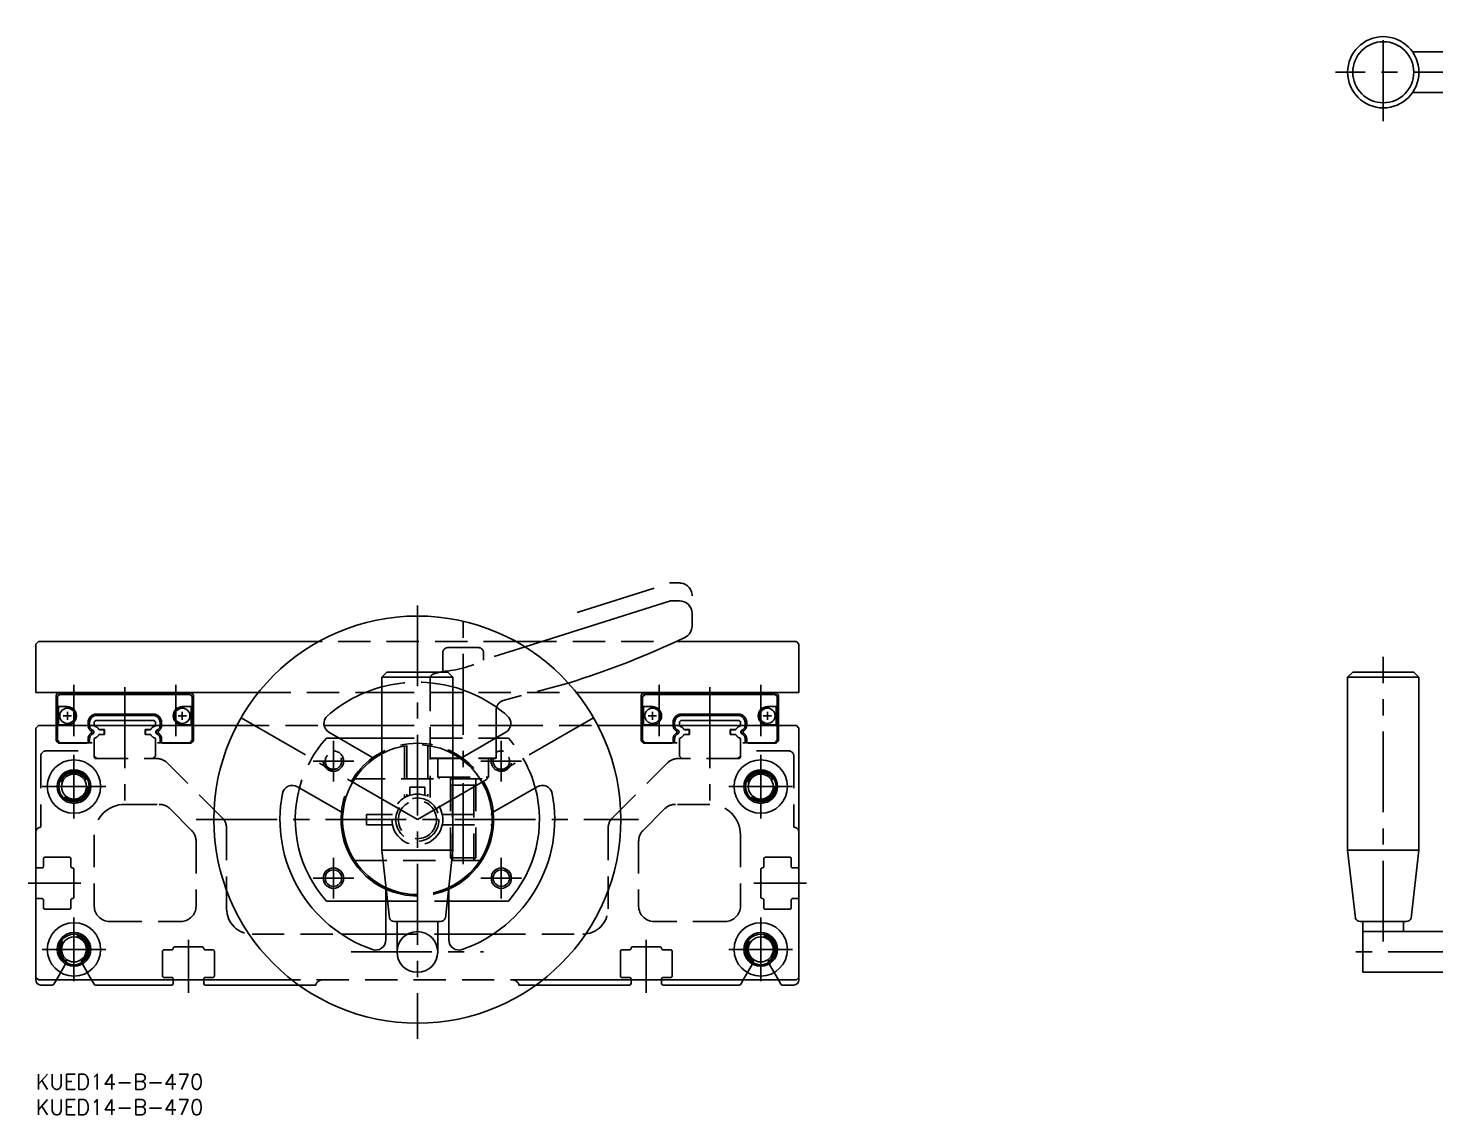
# Model space of a CAD drawing. Extents: x -2 to 824, y -8 to 273.
# Drawn here: x -1.5 to 275.2, y -8 to 205.5 of the extents above; entities that cross this region are included whole.
import ezdxf

# ---------------------------------------------------------------- set-up
doc = ezdxf.new("R2010")
doc.units = 0
doc.header["$LTSCALE"] = 0.5
for name, pattern in [('CENTER', [50.8, 31.75, -6.35, 6.35, -6.35]), ('DASHED', [19.05, 12.7, -6.35]), ('PHANTOM', [63.5, 31.75, -6.35, 6.35, -6.35, 6.35, -6.35])]:
    doc.linetypes.add(name, pattern=pattern)
for name, color, linetype in [('MSM_CENTER', 1, 'CENTER'), ('MSM_CONTINUOUS', 7, 'CONTINUOUS'), ('MSM_DASHED', 4, 'DASHED'), ('MSM_IMAGINARY', 6, 'PHANTOM'), ('MSM_NARROW', 5, 'CONTINUOUS'), ('MSM_PART_NUMBER', 7, 'CONTINUOUS')]:
    doc.layers.add(name, color=color, linetype=linetype)
doc.styles.get("Standard").update_dxf_attribs({"font": 'txt.shx', "height": 3, "bigfont": 'bigfont.shx'})

# ---------------------------------------------------------------- blocks, each defined once
blk = doc.blocks.new('*U15')
at = {"layer": 'MSM_PART_NUMBER'}
blk.add_text('KUED14-B-470', height=3, dxfattribs=at).set_placement((0, -3))
blk = doc.blocks.new('*U16')
at = {"layer": 'MSM_PART_NUMBER'}
blk.add_text('KUED14-B-470', height=3, dxfattribs=at).set_placement((0, -8))

msp = doc.modelspace()

# ---------------------------------------------------------------- linework, layer by layer
at = {"layer": 'MSM_CENTER'}
for p, q in [((264.86, 187.24), (264.86, 205.5)), ((820.11, 196.84), (255.48, 196.84)), ((75, 92.09), (75, 6.96)), ((84, 41.27), (84, 88.8)), ((264.86, 26.04), (264.86, 82)), ((7.5, 76.5), (7.5, 66.42)), ((17.5, 76), (17.5, 52.07)), ((27.5, 76.5), (27.5, 66.42)), ((122.5, 76.5), (122.5, 66.42)), ((132.5, 76), (132.5, 52.07)), ((142.5, 76.5), (142.5, 66.42)), ((75, 50), (40.36, 70)), ((75, 50), (109.64, 70)), ((58.5, 65.5), (58.5, 57.5)), ((91.5, 65.5), (91.5, 57.5)), ((7.5, 50.25), (7.5, 62.75)), ((54.5, 61.5), (62.5, 61.5)), ((87.5, 61.5), (95.5, 61.5)), ((142.5, 50.25), (142.5, 62.75)), ((1.25, 56.5), (13.75, 56.5)), ((136.25, 56.5), (148.75, 56.5)), ((31.55, 50), (118.45, 50)), ((58.5, 42.5), (58.5, 34.5)), ((91.5, 42.5), (91.5, 34.5)), ((-1.5, 37.5), (8.88, 37.5)), ((54.5, 38.5), (62.5, 38.5)), ((87.5, 38.5), (95.5, 38.5)), ((151.5, 37.5), (141.12, 37.5)), ((7.5, 18.25), (7.5, 30.75)), ((142.5, 18.25), (142.5, 30.75)), ((30, 16), (30, 26.38)), ((120, 16), (120, 26.38)), ((1.25, 24.5), (13.75, 24.5)), ((62, 24), (88, 24)), ((136.25, 24.5), (148.75, 24.5)), ((281.71, 24), (259.21, 24))]:
    msp.add_line(p, q, dxfattribs=at)
at = {"layer": 'MSM_CONTINUOUS'}
for p, q in [((279.81, 200.84), (270.61, 200.84)), ((270.61, 192.84), (279.81, 192.84)), ((96.16, 83.95), (124.74, 93)), ((126.5, 93), (124.74, 93)), ((129, 88.04), (129, 90.5)), ((0.5, 85), (0, 84.5)), ((0, 84.5), (0, 75)), ((55.64, 85), (0.5, 85)), ((94.36, 85), (99.48, 85)), ((149.5, 85), (125.91, 85)), ((149.5, 85), (150, 84.5)), ((150, 84.5), (150, 75)), ((68, 78), (69, 79)), ((68, 44), (68, 78)), ((68, 78), (82, 78)), ((69, 79), (81, 79)), ((82, 78), (81, 79)), ((82, 78), (82, 44)), ((258.86, 79), (257.86, 78)), ((257.86, 78), (257.86, 44)), ((271.86, 78), (257.86, 78)), ((270.86, 79), (258.86, 79)), ((271.86, 78), (270.86, 79)), ((271.86, 44), (271.86, 78)), ((0, 75), (43.78, 75)), ((4.5, 75), (4, 74.5)), ((12.1, 74.75), (11.7, 75)), ((12.1, 74.75), (22.9, 74.75)), ((16.3, 75), (15.9, 74.75)), ((18.7, 75), (19.1, 74.75)), ((22.9, 74.75), (23.3, 75)), ((30.5, 75), (31, 74.5)), ((64.8, 75), (68, 75)), ((106.22, 75), (150, 75)), ((119.5, 75), (119, 74.5)), ((127.1, 74.75), (126.7, 75)), ((137.9, 74.75), (127.1, 74.75)), ((131.3, 75), (130.9, 74.75)), ((133.7, 75), (134.1, 74.75)), ((137.9, 74.75), (138.3, 75)), ((145.5, 75), (146, 74.5)), ((4, 74.5), (4, 68.5)), ((4.7, 74.7), (4.2, 74.2)), ((4.2, 74.2), (4.2, 68.5)), ((4.75, 74.6), (4.25, 74.1)), ((4.25, 74.1), (4.25, 72.2)), ((4.25, 72.2), (6.2, 72.2)), ((4.45, 72.2), (4.45, 68.6)), ((4.7, 74.7), (30.3, 74.7)), ((4.75, 74.6), (30.25, 74.6)), ((30.75, 72.2), (28.8, 72.2)), ((30.25, 74.6), (30.75, 74.1)), ((30.3, 74.7), (30.8, 74.2)), ((30.55, 72.2), (30.55, 68.6)), ((30.75, 74.1), (30.75, 72.2)), ((30.8, 74.2), (30.8, 68.5)), ((31, 74.5), (31, 68.5)), ((119, 74.5), (119, 68.5)), ((119.7, 74.7), (119.2, 74.2)), ((119.2, 74.2), (119.2, 68.5)), ((119.75, 74.6), (119.25, 74.1)), ((119.25, 74.1), (119.25, 72.2)), ((119.25, 72.2), (121.2, 72.2)), ((119.45, 72.2), (119.45, 68.6)), ((145.3, 74.7), (119.7, 74.7)), ((145.25, 74.6), (119.75, 74.6)), ((145.75, 72.2), (143.8, 72.2)), ((145.25, 74.6), (145.75, 74.1)), ((145.3, 74.7), (145.8, 74.2)), ((145.55, 72.2), (145.55, 68.6)), ((145.75, 74.1), (145.75, 72.2)), ((145.8, 74.2), (145.8, 68.5)), ((146, 74.5), (146, 68.5)), ((7, 70.4), (5.4, 70.4)), ((6.2, 71.2), (6.2, 69.6)), ((11.8, 69.5), (11.5, 69.2)), ((11.5, 69.2), (11.5, 68.5)), ((11.8, 69.5), (23.2, 69.5)), ((11.87, 70.73), (23.13, 70.73)), ((11.87, 70.43), (11.87, 70.73)), ((23.13, 70.43), (11.87, 70.43)), ((17.5, 70.73), (17.5, 70.43)), ((23.13, 70.43), (23.13, 70.73)), ((23.2, 69.5), (23.5, 69.2)), ((23.5, 69.2), (23.5, 68.5)), ((29.6, 70.4), (28, 70.4)), ((28.8, 71.2), (28.8, 69.6)), ((90.5, 66.08), (90.5, 71.51)), ((120.4, 70.4), (122, 70.4)), ((121.2, 71.2), (121.2, 69.6)), ((126.8, 69.5), (126.5, 69.2)), ((126.5, 69.2), (126.5, 68.5)), ((138.2, 69.5), (126.8, 69.5)), ((126.87, 70.73), (138.13, 70.73)), ((126.87, 70.43), (126.87, 70.73)), ((138.13, 70.43), (126.87, 70.43)), ((132.5, 70.73), (132.5, 70.43)), ((138.13, 70.43), (138.13, 70.73)), ((138.2, 69.5), (138.5, 69.2)), ((138.5, 69.2), (138.5, 68.5)), ((143, 70.4), (144.6, 70.4)), ((143.8, 71.2), (143.8, 69.6)), ((0, 68), (0.5, 68.5)), ((0, 68), (0, 18.5)), ((39.54, 68.5), (0.5, 68.5)), ((4.25, 68.6), (4.25, 68.5)), ((6.2, 68.6), (4.25, 68.6)), ((10.57, 69.13), (10.27, 69.13)), ((10.27, 68.51), (10.27, 69.13)), ((10.27, 68.51), (10.57, 68.51)), ((10.57, 68.51), (10.57, 69.13)), ((24.43, 69.13), (24.73, 69.13)), ((24.43, 68.51), (24.43, 69.13)), ((24.73, 68.51), (24.43, 68.51)), ((24.73, 68.51), (24.73, 69.13)), ((28.8, 68.6), (30.75, 68.6)), ((30.75, 68.6), (30.75, 68.5)), ((56.67, 68.5), (68, 68.5)), ((57.63, 67.16), (66.53, 62.02)), ((83.47, 62.02), (92.37, 67.16)), ((90.5, 68.5), (93.33, 68.5)), ((149.5, 68.5), (110.46, 68.5)), ((119.25, 68.6), (119.25, 68.5)), ((121.2, 68.6), (119.25, 68.6)), ((125.57, 69.13), (125.27, 69.13)), ((125.27, 68.51), (125.27, 69.13)), ((125.27, 68.51), (125.57, 68.51)), ((125.57, 68.51), (125.57, 69.13)), ((139.43, 69.13), (139.73, 69.13)), ((139.43, 68.51), (139.43, 69.13)), ((139.73, 68.51), (139.43, 68.51)), ((139.73, 68.51), (139.73, 69.13)), ((143.8, 68.6), (145.75, 68.6)), ((145.75, 68.6), (145.75, 68.5)), ((149.5, 68.5), (150, 68)), ((150, 68), (150, 18.5)), ((59.64, 66), (68, 66)), ((60.36, 51.32), (51.45, 56.47)), ((98.55, 56.47), (89.64, 51.32)), ((89.67, 51), (89.97, 51)), ((89.67, 49), (89.97, 49)), ((62.31, 42), (62.67, 42)), ((69.5, 30.65), (68, 44)), ((68, 44), (82, 44)), ((82, 44), (80.5, 30.65)), ((87.33, 42), (87.69, 42)), ((271.86, 44), (257.86, 44)), ((257.86, 44), (259.37, 30.65)), ((270.36, 30.65), (271.86, 44)), ((68.82, 26.37), (68.82, 36.66)), ((81.17, 36.66), (81.17, 26.37)), ((68.82, 34), (57.11, 34)), ((81.17, 34), (92.89, 34)), ((79.56, 30), (70.44, 30)), ((71, 24), (71, 30)), ((79, 24), (79, 30)), ((260.3, 30), (269.42, 30)), ((260.86, 30), (260.86, 20)), ((279.86, 28), (260.86, 28)), ((268.86, 28), (268.86, 30)), ((60.08, 27.5), (68.82, 27.5)), ((81.17, 27.5), (89.92, 27.5)), ((260.86, 20), (279.86, 20)), ((0, 19), (0.5, 18.5)), ((0.5, 18.5), (50.35, 18.5)), ((3.29, 17.5), (1, 17.5)), ((4.04, 18.5), (3.55, 17.65)), ((10.96, 18.5), (11.45, 17.65)), ((26.7, 17.5), (11.71, 17.5)), ((27, 18.5), (27, 17.8)), ((33, 18.5), (33, 17.8)), ((33.3, 17.5), (51.68, 17.5)), ((116.7, 17.5), (98.32, 17.5)), ((99.65, 18.5), (149.5, 18.5)), ((117, 18.5), (117, 17.8)), ((123, 18.5), (123, 17.8)), ((123.3, 17.5), (138.29, 17.5)), ((139.04, 18.5), (138.55, 17.65)), ((145.96, 18.5), (146.45, 17.65)), ((146.71, 17.5), (149, 17.5)), ((149.5, 18.5), (150, 19))]:
    msp.add_line(p, q, dxfattribs=at)
for centre, radius in [((264.86, 196.84), 7), ((264.86, 196.84), 6), ((75, 50), 40), ((6.2, 70.4), 1.5), ((28.8, 70.4), 1.5), ((121.2, 70.4), 1.5), ((143.8, 70.4), 1.5), ((7.5, 56.5), 5.25), ((142.5, 56.5), 5.25), ((7.5, 56.5), 3.3), ((7.5, 56.5), 2.46), ((142.5, 56.5), 3.3), ((142.5, 56.5), 2.46), ((58.5, 38.5), 1.62), ((91.5, 38.5), 1.62), ((7.5, 24.5), 5.25), ((7.5, 24.5), 3.3), ((75, 24), 4), ((142.5, 24.5), 5.25), ((142.5, 24.5), 3.3), ((7.5, 24.5), 2.46), ((142.5, 24.5), 2.46)]:
    msp.add_circle(centre, radius, dxfattribs=at)
for centre, radius, start, end in [((126.5, 90.5), 2.5, 0, 90), ((53.8, 240.91), 171.78, 287.2235, 295.4344), ((126.5, 88.04), 2.5, 295.4715, 0), ((75, 50), 27, 105.0261, 130.9132), ((75, 50), 27, 49.0868, 74.9739), ((6.2, 70.4), 1.8, 270, 90), ((28.8, 70.4), 1.8, 90, 270), ((92.5, 71.51), 2, 164.1807, 180), ((121.2, 70.4), 1.8, 270, 90), ((143.8, 70.4), 1.8, 90, 270), ((11.87, 69.13), 1.6, 90.0008, 179.9992), ((11.87, 69.13), 1.3, 90, 180), ((23.13, 69.13), 1.6, 0.0008, 89.9992), ((23.13, 69.13), 1.3, 0, 90), ((58.63, 68.89), 2, 130.9132, 240), ((91.37, 68.89), 2, 300, 49.0868), ((126.87, 69.13), 1.6, 90.0008, 179.9992), ((126.87, 69.13), 1.3, 90, 180), ((138.13, 69.13), 1.6, 0.0008, 89.9992), ((138.13, 69.13), 1.3, 0, 90), ((11.57, 68.51), 1.3, 180, 180.2346), ((11.57, 68.51), 1, 180, 180.3049), ((23.43, 68.51), 1, 359.6951, 0), ((23.43, 68.51), 1.3, 359.7654, 0), ((126.57, 68.51), 1.3, 180, 180.2346), ((126.57, 68.51), 1, 180, 180.3049), ((138.43, 68.51), 1, 359.6951, 0), ((138.43, 68.51), 1.3, 359.7654, 0), ((75, 50), 14.7, 118.4369, 245.1711), ((75, 50), 15, 117.8181, 125.6904), ((75, 50), 14.7, 294.8289, 61.5631), ((50.45, 54.73), 2, 60, 169.0868), ((75, 50), 24, 164.9094, 221.8103), ((75, 50), 24, 318.1897, 15.0906), ((99.55, 54.73), 2, 10.9132, 120), ((75, 50), 27, 169.0868, 250.9132), ((75, 50), 27, 289.0868, 10.9132), ((75, 50), 15, 174.3096, 245.6904), ((75, 50), 15, 294.3096, 5.6904), ((70.44, 31), 1, 200.7702, 270), ((79.56, 31), 1, 270, 339.2298), ((260.3, 31), 1, 200.7702, 270), ((269.42, 31), 1, 270, 339.2298), ((66.82, 26.37), 2, 250.9132, 360), ((83.18, 26.37), 2, 180, 289.0868), ((1, 18.5), 1, 180, 270), ((3.29, 17.8), 0.3, 270, 330), ((11.71, 17.8), 0.3, 210, 270), ((26.7, 17.8), 0.3, 270, 0), ((33.3, 17.8), 0.3, 180, 270), ((116.7, 17.8), 0.3, 270, 0), ((123.3, 17.8), 0.3, 180, 270), ((138.29, 17.8), 0.3, 270, 330), ((146.71, 17.8), 0.3, 210, 270), ((149, 18.5), 1, 270, 0)]:
    msp.add_arc(centre, radius, start, end, dxfattribs=at)
at = {"layer": 'MSM_DASHED'}
for p, q in [((94.36, 85), (52.39, 85)), ((81, 83.8), (87, 83.8)), ((96.16, 83.95), (88, 81.35)), ((121.42, 85), (99.48, 85)), ((80, 79.1), (80, 82.8)), ((88, 82.8), (88, 81.35)), ((77.5, 77.67), (77.5, 54.33)), ((78.23, 78.63), (79.94, 79.1)), ((43.78, 75), (64.8, 75)), ((68, 75), (106.22, 75)), ((104.66, 76.83), (91.84, 73.4)), ((4, 68.5), (4, 65.5)), ((4.2, 68.5), (4.2, 65.6)), ((4.2, 67.6), (4.25, 67.6)), ((4.2, 66.8), (4.25, 66.8)), ((4.25, 68.5), (4.25, 65.6)), ((10.92, 67.38), (11.07, 67.64)), ((10.92, 67.38), (11.08, 67.29)), ((10.92, 67.02), (11.08, 67.11)), ((10.92, 67.02), (11.07, 66.76)), ((11.23, 67.55), (11.07, 67.64)), ((11.07, 66.76), (11.23, 66.85)), ((11.08, 67.29), (11.23, 67.55)), ((11.08, 67.29), (11.08, 67.29)), ((11.09, 67.12), (11.08, 67.11)), ((11.08, 67.11), (11.09, 67.12)), ((11.08, 67.11), (11.23, 66.85)), ((11.08, 67.11), (11.08, 67.11)), ((11.5, 68.5), (11.5, 68.46)), ((11.5, 68.46), (11.87, 68.25)), ((12.39, 67.7), (13.5, 67.7)), ((13.5, 66.7), (12.39, 66.7)), ((12.47, 67.7), (12.49, 67.65)), ((12.47, 66.7), (12.49, 66.75)), ((13.45, 67.65), (12.49, 67.65)), ((12.49, 66.75), (13.45, 66.75)), ((13.45, 66.75), (13.45, 67.65)), ((13.5, 67.7), (13.5, 66.7)), ((22.61, 67.7), (21.5, 67.7)), ((21.5, 67.7), (21.5, 66.7)), ((21.5, 66.7), (22.61, 66.7)), ((21.55, 67.65), (22.51, 67.65)), ((21.55, 66.75), (21.55, 67.65)), ((22.51, 66.75), (21.55, 66.75)), ((22.53, 67.7), (22.51, 67.65)), ((22.53, 66.7), (22.51, 66.75)), ((23.5, 68.46), (23.13, 68.25)), ((23.5, 68.5), (23.5, 68.46)), ((23.77, 67.55), (23.93, 67.64)), ((23.92, 67.29), (23.77, 67.55)), ((23.92, 67.11), (23.77, 66.85)), ((23.93, 66.76), (23.77, 66.85)), ((23.91, 67.12), (23.92, 67.11)), ((23.92, 67.11), (23.91, 67.12)), ((24.08, 67.38), (23.92, 67.29)), ((23.92, 67.29), (23.92, 67.29)), ((24.08, 67.02), (23.92, 67.11)), ((23.92, 67.11), (23.92, 67.11)), ((24.08, 67.38), (23.93, 67.64)), ((24.08, 67.02), (23.93, 66.76)), ((30.75, 68.5), (30.75, 65.6)), ((30.8, 67.6), (30.75, 67.6)), ((30.8, 66.8), (30.75, 66.8)), ((30.8, 68.5), (30.8, 65.6)), ((31, 68.5), (31, 65.5)), ((39.54, 68.5), (56.67, 68.5)), ((68, 68.5), (90.5, 68.5)), ((93.33, 68.5), (110.46, 68.5)), ((119, 68.5), (119, 65.5)), ((119.2, 68.5), (119.2, 65.6)), ((119.2, 67.6), (119.25, 67.6)), ((119.2, 66.8), (119.25, 66.8)), ((119.25, 68.5), (119.25, 65.6)), ((125.92, 67.38), (126.07, 67.64)), ((125.92, 67.38), (126.08, 67.29)), ((125.92, 67.02), (126.08, 67.11)), ((125.92, 67.02), (126.07, 66.76)), ((126.23, 67.55), (126.07, 67.64)), ((126.07, 66.76), (126.23, 66.85)), ((126.08, 67.29), (126.23, 67.55)), ((126.08, 67.29), (126.08, 67.29)), ((126.09, 67.12), (126.08, 67.11)), ((126.08, 67.11), (126.09, 67.12)), ((126.08, 67.11), (126.23, 66.85)), ((126.08, 67.11), (126.08, 67.11)), ((126.5, 68.5), (126.5, 68.46)), ((126.5, 68.46), (126.87, 68.25)), ((127.39, 67.7), (128.5, 67.7)), ((128.5, 66.7), (127.39, 66.7)), ((127.47, 67.7), (127.49, 67.65)), ((127.47, 66.7), (127.49, 66.75)), ((128.45, 67.65), (127.49, 67.65)), ((127.49, 66.75), (128.45, 66.75)), ((128.45, 66.75), (128.45, 67.65)), ((128.5, 67.7), (128.5, 66.7)), ((137.61, 67.7), (136.5, 67.7)), ((136.5, 67.7), (136.5, 66.7)), ((136.5, 66.7), (137.61, 66.7)), ((136.55, 67.65), (137.51, 67.65)), ((136.55, 66.75), (136.55, 67.65)), ((137.51, 66.75), (136.55, 66.75)), ((137.53, 67.7), (137.51, 67.65)), ((137.53, 66.7), (137.51, 66.75)), ((138.5, 68.46), (138.13, 68.25)), ((138.5, 68.5), (138.5, 68.46)), ((138.77, 67.55), (138.93, 67.64)), ((138.92, 67.29), (138.77, 67.55)), ((138.92, 67.11), (138.77, 66.85)), ((138.93, 66.76), (138.77, 66.85)), ((138.91, 67.12), (138.92, 67.11)), ((138.92, 67.11), (138.91, 67.12)), ((139.08, 67.38), (138.92, 67.29)), ((138.92, 67.29), (138.92, 67.29)), ((138.92, 67.11), (138.92, 67.11)), ((139.08, 67.02), (138.92, 67.11)), ((139.08, 67.38), (138.93, 67.64)), ((139.08, 67.02), (138.93, 66.76)), ((145.75, 68.5), (145.75, 65.6)), ((145.8, 67.6), (145.75, 67.6)), ((145.8, 66.8), (145.75, 66.8)), ((145.8, 68.5), (145.8, 65.6)), ((146, 68.5), (146, 65.5)), ((4, 65.5), (4.5, 65)), ((4.2, 65.6), (4.7, 65.1)), ((4.25, 65.6), (4.75, 65.1)), ((4.5, 65), (10, 65)), ((4.7, 65.1), (11.5, 65.1)), ((10, 65), (10.22, 65.1)), ((10.27, 65.89), (10.57, 65.89)), ((10.27, 65.1), (10.27, 65.89)), ((10.57, 65.1), (10.57, 65.89)), ((11.87, 66.15), (11.5, 65.94)), ((11.5, 65.94), (11.5, 62.3)), ((23.13, 66.15), (23.5, 65.94)), ((23.5, 65.94), (23.5, 62.5)), ((30.3, 65.1), (23.5, 65.1)), ((24.73, 65.89), (24.43, 65.89)), ((24.43, 65.1), (24.43, 65.89)), ((24.73, 65.1), (24.73, 65.89)), ((25, 65), (24.78, 65.1)), ((30.5, 65), (25, 65)), ((30.75, 65.6), (30.25, 65.1)), ((30.8, 65.6), (30.3, 65.1)), ((31, 65.5), (30.5, 65)), ((59.64, 66), (57.11, 66)), ((68, 66), (92.89, 66)), ((72.5, 64.49), (72.5, 54.33)), ((72.93, 64.55), (72.93, 54.55)), ((77.07, 64.55), (77.07, 54.55)), ((90.5, 62.09), (90.5, 66.08)), ((119, 65.5), (119.5, 65)), ((119.2, 65.6), (119.7, 65.1)), ((119.25, 65.6), (119.75, 65.1)), ((119.5, 65), (125, 65)), ((119.7, 65.1), (126.5, 65.1)), ((125, 65), (125.22, 65.1)), ((125.27, 65.89), (125.57, 65.89)), ((125.27, 65.1), (125.27, 65.89)), ((125.57, 65.1), (125.57, 65.89)), ((126.87, 66.15), (126.5, 65.94)), ((126.5, 65.94), (126.5, 62.5)), ((138.13, 66.15), (138.5, 65.94)), ((138.5, 65.94), (138.5, 62.3)), ((145.3, 65.1), (138.5, 65.1)), ((139.43, 65.1), (139.43, 65.89)), ((139.73, 65.89), (139.43, 65.89)), ((139.73, 65.1), (139.73, 65.89)), ((140, 65), (139.78, 65.1)), ((145.5, 65), (140, 65)), ((145.75, 65.6), (145.25, 65.1)), ((145.8, 65.6), (145.3, 65.1)), ((146, 65.5), (145.5, 65)), ((1, 62.5), (1, 48.5)), ((2, 63.5), (11.5, 63.5)), ((11.5, 62.5), (12, 62)), ((11.8, 62), (23.76, 62)), ((23.5, 62.5), (23, 62)), ((36.62, 50.38), (25.88, 61.12)), ((77.5, 62.09), (77.7, 62)), ((77.5, 62.09), (90.5, 62.09)), ((77.7, 62), (90.3, 62)), ((79, 62), (79, 58.37)), ((89, 62), (89, 58.37)), ((90.5, 62.09), (90.3, 62)), ((113.38, 50.38), (124.12, 61.12)), ((138.2, 62), (126.24, 62)), ((126.5, 62.5), (127, 62)), ((138.5, 62.5), (138, 62)), ((148, 63.5), (138.5, 63.5)), ((149, 62.5), (149, 48.5)), ((79.37, 58), (79, 58.37)), ((79, 58.37), (89, 58.37)), ((88.63, 58), (89, 58.37)), ((62.31, 58), (88.63, 58)), ((73.5, 54.77), (73.5, 56.4)), ((73.5, 56.4), (76.5, 56.4)), ((76.5, 56.4), (76.5, 54.77)), ((81.5, 58), (81.5, 42.5)), ((81.5, 56.8), (86.5, 56.8)), ((81.93, 56.8), (81.93, 42.07)), ((86.07, 56.8), (86.07, 42.07)), ((86.5, 58), (86.5, 42.5)), ((17.5, 53), (24.27, 53)), ((132.5, 53), (125.73, 53)), ((26.39, 52.12), (30.62, 47.89)), ((65, 51), (70.1, 51)), ((65, 51), (65, 49)), ((79.9, 51), (89.67, 51)), ((123.61, 52.12), (119.38, 47.89)), ((0, 47.5), (0, 40.8)), ((37.5, 32.5), (37.5, 48.26)), ((65, 49), (70.1, 49)), ((79.9, 49), (89.67, 49)), ((112.5, 32.5), (112.5, 48.26)), ((150, 47.5), (150, 40.8)), ((11.5, 47), (11.5, 33)), ((31.5, 45.77), (31.5, 33)), ((118.5, 45.77), (118.5, 33)), ((138.5, 47), (138.5, 33)), ((1.5, 42.3), (1.5, 40.8)), ((6.6, 42.6), (1.8, 42.6)), ((6.9, 42.3), (6.9, 40.8)), ((62.67, 42), (87.33, 42)), ((86.5, 42.5), (81.5, 42.5)), ((81.5, 42.5), (82, 42)), ((86.5, 42.5), (86, 42)), ((143.1, 42.3), (143.1, 40.8)), ((143.4, 42.6), (148.2, 42.6)), ((148.5, 42.3), (148.5, 40.8)), ((1.2, 40.5), (0.3, 40.5)), ((7.5, 34.8), (7.5, 40.2)), ((142.5, 34.8), (142.5, 40.2)), ((148.8, 40.5), (149.7, 40.5)), ((0, 34.2), (0, 19)), ((1.2, 34.5), (0.3, 34.5)), ((1.5, 32.7), (1.5, 34.2)), ((6.9, 32.7), (6.9, 34.2)), ((68.82, 34), (81.17, 34)), ((143.1, 32.7), (143.1, 34.2)), ((148.5, 32.7), (148.5, 34.2)), ((148.8, 34.5), (149.7, 34.5)), ((150, 34.2), (150, 19)), ((6.6, 32.4), (1.8, 32.4)), ((143.4, 32.4), (148.2, 32.4)), ((14.5, 30), (28.5, 30)), ((135.5, 30), (121.5, 30)), ((32.7, 25), (27.3, 25)), ((42.5, 27.5), (60.08, 27.5)), ((68.82, 27.5), (81.17, 27.5)), ((89.92, 27.5), (107.5, 27.5)), ((117.3, 25), (122.7, 25)), ((24.9, 24.1), (24.9, 19.3)), ((25.2, 24.4), (26.7, 24.4)), ((34.8, 24.4), (33.3, 24.4)), ((35.1, 24.1), (35.1, 19.3)), ((114.9, 24.1), (114.9, 19.3)), ((115.2, 24.4), (116.7, 24.4)), ((124.8, 24.4), (123.3, 24.4)), ((125.1, 24.1), (125.1, 19.3)), ((5.98, 21.87), (4.04, 18.5)), ((9.02, 21.87), (10.96, 18.5)), ((140.98, 21.87), (139.04, 18.5)), ((144.02, 21.87), (145.96, 18.5)), ((25.2, 19), (26.7, 19)), ((27, 18.7), (27, 18.5)), ((33, 18.7), (33, 18.5)), ((34.8, 19), (33.3, 19)), ((99.65, 18.5), (50.35, 18.5)), ((55.04, 17.5), (51.68, 17.5)), ((94.96, 17.5), (98.32, 17.5)), ((115.2, 19), (116.7, 19)), ((117, 18.7), (117, 18.5)), ((123, 18.7), (123, 18.5)), ((124.8, 19), (123.3, 19))]:
    msp.add_line(p, q, dxfattribs=at)
for centre, radius in [((58.5, 61.5), 2), ((58.5, 61.5), 1.62), ((7.5, 56.5), 2.75), ((142.5, 56.5), 2.75), ((75, 50), 5), ((75, 50), 4.25), ((75, 50), 3.75)]:
    msp.add_circle(centre, radius, dxfattribs=at)
for centre, radius, start, end in [((81, 82.8), 1, 90, 180), ((87, 82.8), 1, 0, 90), ((78.63, 99.31), 20.25, 273.7106, 297.726), ((78.5, 77.67), 1, 105.7247, 180), ((75, 50), 27, 74.9739, 105.0261), ((92.5, 71.51), 2, 109.379, 164.1807), ((11.57, 68.51), 1.3, 180.2346, 240), ((11.57, 65.89), 1.3, 120, 180), ((11.57, 68.51), 1, 180.3049, 240), ((11.57, 65.89), 1, 120, 180), ((11.03, 67.2), 0.4, 300, 60), ((11.21, 67.11), 1.32, 26.598, 60), ((11.21, 67.29), 1.32, 300, 333.402), ((23.79, 67.11), 1.32, 120, 153.402), ((23.79, 67.29), 1.32, 206.598, 240), ((23.97, 67.2), 0.4, 120, 240), ((23.43, 68.51), 1, 300, 359.6951), ((23.43, 65.89), 1, 0, 60), ((23.43, 68.51), 1.3, 300, 359.7654), ((23.43, 65.89), 1.3, 0, 60), ((126.57, 68.51), 1.3, 180.2346, 240), ((126.57, 65.89), 1.3, 120, 180), ((126.57, 68.51), 1, 180.3049, 240), ((126.57, 65.89), 1, 120, 180), ((126.03, 67.2), 0.4, 300, 60), ((126.21, 67.11), 1.32, 26.598, 60), ((126.21, 67.29), 1.32, 300, 333.402), ((138.79, 67.11), 1.32, 120, 153.402), ((138.79, 67.29), 1.32, 206.598, 240), ((138.97, 67.2), 0.4, 120, 240), ((138.43, 68.51), 1, 300, 359.6951), ((138.43, 65.89), 1, 0, 60), ((138.43, 68.51), 1.3, 300, 359.7654), ((138.43, 65.89), 1.3, 0, 60), ((75, 50), 24, 138.1897, 164.9094), ((75, 50), 15, 5.6904, 117.8181), ((75, 50), 14.7, 61.5631, 118.4369), ((75, 50), 24, 15.0906, 41.8103), ((2, 62.5), 1, 90, 180), ((11.8, 62.3), 0.3, 180, 270), ((23.76, 59), 3, 45, 90), ((75, 50), 15, 125.6904, 174.3096), ((91.5, 61.5), 2, 165.5225, 120), ((91.5, 61.5), 1.62, 162.0341, 128.0903), ((126.24, 59), 3, 90, 135), ((138.2, 62.3), 0.3, 270, 0), ((148, 62.5), 1, 0, 90), ((17.5, 47), 6, 90, 180), ((24.27, 50), 3, 45, 90), ((125.73, 50), 3, 90, 135), ((132.5, 47), 6, 0, 90), ((34.5, 48.26), 3, 0, 45), ((115.5, 48.26), 3, 135, 180), ((1, 47.5), 1, 90, 180), ((28.5, 45.77), 3, 0, 45), ((121.5, 45.77), 3, 135, 180), ((149, 47.5), 1, 0, 90), ((1.8, 42.3), 0.3, 90, 180), ((6.6, 42.3), 0.3, 0, 90), ((143.4, 42.3), 0.3, 90, 180), ((148.2, 42.3), 0.3, 0, 90), ((0.3, 40.8), 0.3, 180, 270), ((1.2, 40.8), 0.3, 270, 0), ((7.2, 40.8), 0.3, 180, 270), ((7.2, 40.2), 0.3, 0, 90), ((142.8, 40.2), 0.3, 90, 180), ((142.8, 40.8), 0.3, 270, 0), ((148.8, 40.8), 0.3, 180, 270), ((149.7, 40.8), 0.3, 270, 0), ((75, 50), 15, 245.6904, 294.3096), ((75, 50), 14.7, 245.1711, 294.8389), ((0.3, 34.2), 0.3, 90, 180), ((1.2, 34.2), 0.3, 0, 90), ((7.2, 34.2), 0.3, 90, 180), ((7.2, 34.8), 0.3, 270, 0), ((142.8, 34.8), 0.3, 180, 270), ((142.8, 34.2), 0.3, 0, 90), ((148.8, 34.2), 0.3, 90, 180), ((149.7, 34.2), 0.3, 0, 90), ((1.8, 32.7), 0.3, 180, 270), ((6.6, 32.7), 0.3, 270, 0), ((14.5, 33), 3, 180, 270), ((28.5, 33), 3, 270, 0), ((42.5, 32.5), 5, 180, 270), ((107.5, 32.5), 5, 270, 0), ((121.5, 33), 3, 180, 270), ((135.5, 33), 3, 270, 0), ((143.4, 32.7), 0.3, 180, 270), ((148.2, 32.7), 0.3, 270, 0), ((7.5, 24.5), 2.75, 305.6448, 234.3552), ((27.3, 24.7), 0.3, 90, 180), ((32.7, 24.7), 0.3, 0, 90), ((117.3, 24.7), 0.3, 90, 180), ((122.7, 24.7), 0.3, 0, 90), ((142.5, 24.5), 2.75, 305.6448, 234.3552), ((5.72, 22.02), 0.3, 330, 54.3552), ((9.28, 22.02), 0.3, 125.6448, 210), ((25.2, 24.1), 0.3, 90, 180), ((26.7, 24.7), 0.3, 270, 0), ((33.3, 24.7), 0.3, 180, 270), ((34.8, 24.1), 0.3, 0, 90), ((115.2, 24.1), 0.3, 90, 180), ((116.7, 24.7), 0.3, 270, 0), ((123.3, 24.7), 0.3, 180, 270), ((124.8, 24.1), 0.3, 0, 90), ((140.72, 22.02), 0.3, 330, 54.3552), ((144.28, 22.02), 0.3, 125.6448, 210), ((25.2, 19.3), 0.3, 180, 270), ((26.7, 18.7), 0.3, 0, 90), ((33.3, 18.7), 0.3, 90, 180), ((34.8, 19.3), 0.3, 270, 0), ((56.3, 17.2), 1.3, 90, 166.6576), ((93.7, 17.2), 1.3, 13.3424, 90), ((115.2, 19.3), 0.3, 180, 270), ((116.7, 18.7), 0.3, 0, 90), ((123.3, 18.7), 0.3, 90, 180), ((124.8, 19.3), 0.3, 270, 0)]:
    msp.add_arc(centre, radius, start, end, dxfattribs=at)
at = {"layer": 'MSM_IMAGINARY'}
for p in [(106.4, 90.69), (126.5, 96.5)]:
    msp.add_line(p, (124.74, 96.5), dxfattribs=at)
msp.add_arc((126.5, 94), 2.5, 0, 90, dxfattribs=at)
at = {"layer": 'MSM_NARROW'}
for centre, radius in [((7.5, 56.5), 3), ((142.5, 56.5), 3), ((58.5, 38.5), 2), ((91.5, 38.5), 2), ((7.5, 24.5), 3), ((142.5, 24.5), 3)]:
    msp.add_circle(centre, radius, dxfattribs=at)

# ---------------------------------------------------------------- block references
at = {"layer": 'MSM_CONTINUOUS'}
for name in ['*U15', '*U16']:
    msp.add_blockref(name, (0, 0), dxfattribs=at)

doc.saveas('drawing.dxf')
